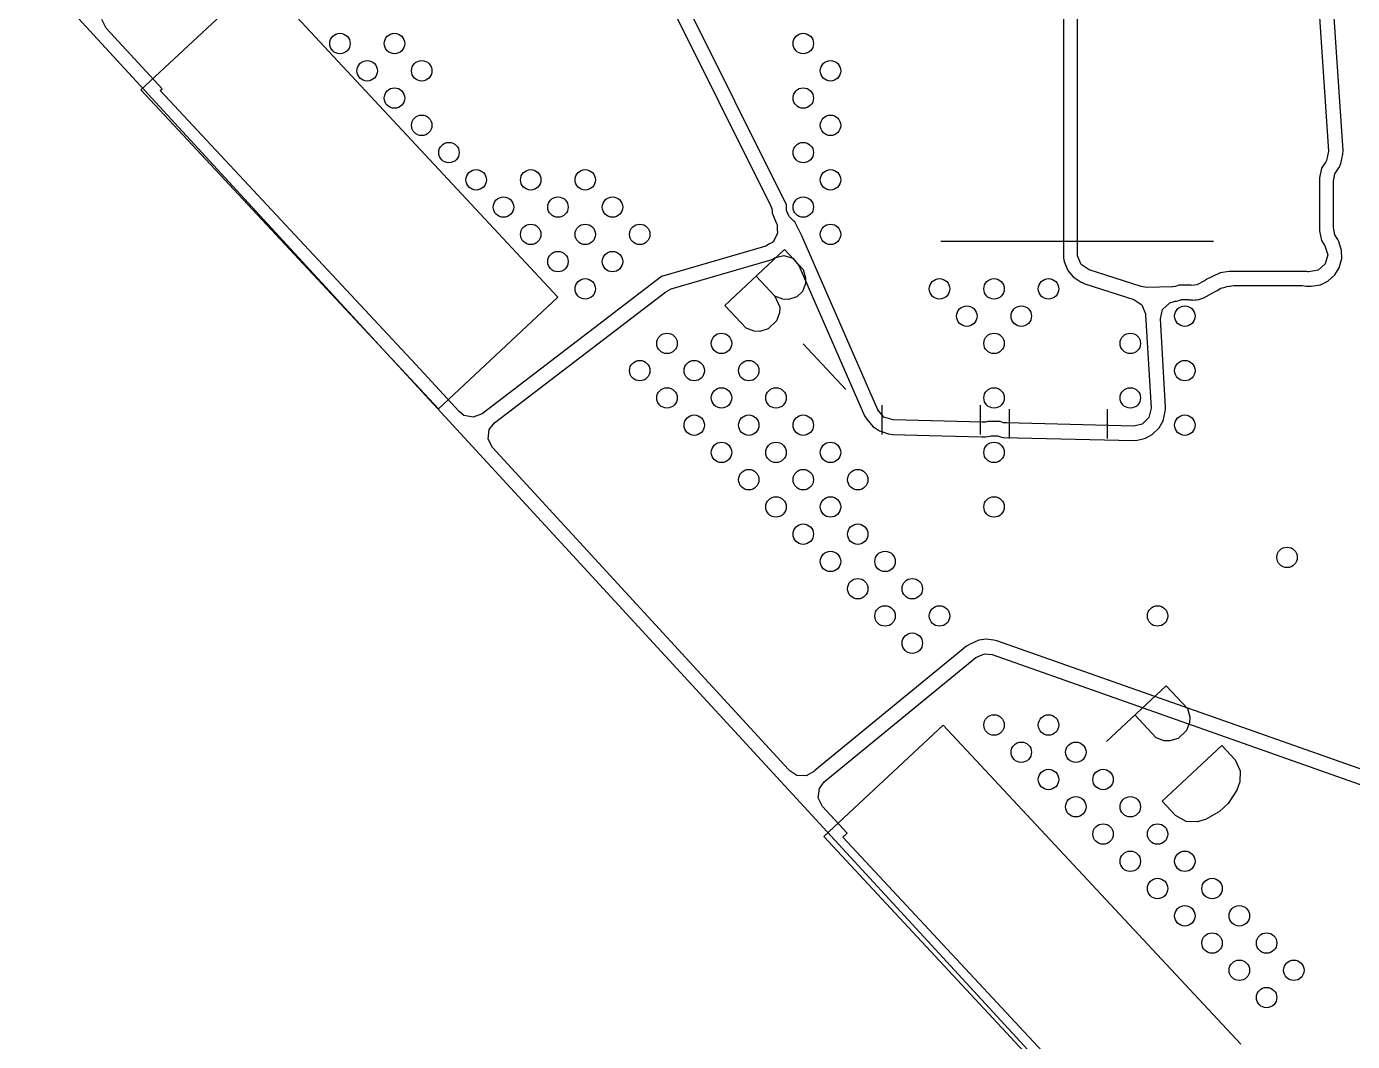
# Model space of a CAD drawing. Extents: x -28 to 25.3, y -6.8 to 48.4.
# Drawn here: x -15.52 to -5.79, y 3.72 to 11.17 of the extents above; entities that cross this region are included whole.
import ezdxf

# ---------------------------------------------------------------- set-up
doc = ezdxf.new("R2010")
doc.units = 0
doc.layers.add('BLACK', color=7, linetype='CONTINUOUS')

msp = doc.modelspace()

# ---------------------------------------------------------------- linework, layer by layer
at = {"layer": 'BLACK', "linetype": 'CONTINUOUS'}
for p, q in [((-6.117704, 12.573771), (-5.960633, 10.251826)), ((-5.882797, 10.68805), (-6.010848, 12.580999)), ((-9.938266, 9.857704), (-10.920031, 11.829998)), ((-10.983423, 11.717009), (-10.055761, 9.853404)), ((-15.515668, 11.641502), (-0.465668, -4.708498)), ((-14.675678, 10.702469), (-13.798053, 11.520867)), ((-13.798053, 11.520867), (-11.615658, 9.180535)), ((-7.905668, 11.316502), (-7.905668, 9.466502)), ((-7.803569, 9.498129), (-7.803569, 11.326556)), ((-14.930939, 11.154658), (-14.961858, 11.217313)), ((-14.52133, 10.709668), (-14.930939, 11.154658)), ((-14.534342, 10.697533), (-14.52133, 10.709668)), ((-12.493283, 8.362137), (-14.675678, 10.702469)), ((-12.659198, 8.686688), (-14.534342, 10.697533)), ((-5.858441, 10.327994), (-5.882797, 10.68805)), ((-5.853777, 10.259054), (-5.858441, 10.327994)), ((-5.960633, 10.251826), (-5.975748, 10.183611)), ((-5.871184, 10.160442), (-5.856069, 10.228657)), ((-5.856069, 10.228657), (-5.853777, 10.259054)), ((-6.013723, 10.125961), (-6.027768, 10.055351)), ((-6.01372, 10.125967), (-6.013723, 10.125961)), ((-5.981247, 10.174568), (-6.01372, 10.125967)), ((-5.975748, 10.183611), (-5.981247, 10.174568)), ((-5.915011, 10.085078), (-5.884663, 10.130497)), ((-5.884663, 10.130497), (-5.882692, 10.131815)), ((-5.882692, 10.131815), (-5.871184, 10.160442)), ((-6.027768, 10.055351), (-6.027768, 9.667654)), ((-5.925668, 10.031502), (-5.915011, 10.085078)), ((-5.925668, 9.691502), (-5.925668, 10.031502)), ((-10.055761, 9.853404), (-10.048889, 9.836626)), ((-10.048889, 9.836626), (-10.042768, 9.817875)), ((-9.938266, 9.817116), (-9.938266, 9.857704)), ((-10.042768, 9.817875), (-10.042768, 9.796329)), ((-10.042768, 9.796329), (-10.009585, 9.716218)), ((-9.919602, 9.772056), (-9.938266, 9.817116)), ((-9.885114, 9.737568), (-9.919602, 9.772056)), ((-9.876739, 9.734099), (-9.885114, 9.737568)), ((-9.825668, 9.631502), (-9.876739, 9.734099)), ((-10.006009, 9.641827), (-10.021641, 9.615825)), ((-10.009585, 9.716218), (-10.008099, 9.711666)), ((-10.008099, 9.711666), (-10.007192, 9.681337)), ((-10.007192, 9.681337), (-10.003948, 9.65117)), ((-10.003948, 9.65117), (-10.006157, 9.646758)), ((-10.006157, 9.646758), (-10.006009, 9.641827)), ((-6.027768, 9.667654), (-6.013723, 9.597044)), ((-5.915011, 9.637926), (-5.925668, 9.691502)), ((-5.891736, 9.603092), (-5.915011, 9.637926)), ((-10.091302, 9.554134), (-10.855669, 9.331502)), ((-10.062884, 9.571646), (-10.091302, 9.554134)), ((-10.042008, 9.581945), (-10.062884, 9.571646)), ((-10.039559, 9.58602), (-10.042008, 9.581945)), ((-10.035223, 9.588691), (-10.039559, 9.58602)), ((-10.021641, 9.615825), (-10.035223, 9.588691)), ((-9.267271, 8.353813), (-9.825668, 9.631502)), ((-8.805668, 9.591502), (-6.805668, 9.591502)), ((-6.013723, 9.597044), (-6.013722, 9.597041)), ((-6.013722, 9.597041), (-6.013721, 9.597039)), ((-6.013721, 9.597039), (-5.987792, 9.558234)), ((-5.987792, 9.558234), (-5.966914, 9.491556)), ((-5.885585, 9.590237), (-5.891736, 9.603092)), ((-5.864707, 9.523559), (-5.885585, 9.590237)), ((-10.784238, 9.240758), (-10.061352, 9.451307)), ((-10.391531, 9.120248), (-9.952719, 9.529447)), ((-10.061352, 9.451307), (-10.047263, 9.457563)), ((-10.047263, 9.457563), (-10.035127, 9.46295)), ((-10.035127, 9.46295), (-10.035123, 9.462953)), ((-10.035123, 9.462953), (-10.035115, 9.462956)), ((-10.035115, 9.462956), (-10.025677, 9.468773)), ((-10.025677, 9.468773), (-9.958279, 9.487187)), ((-9.958279, 9.487187), (-9.891623, 9.46624)), ((-9.952719, 9.529447), (-9.816319, 9.383177)), ((-9.891623, 9.46624), (-9.846998, 9.412866)), ((-7.905668, 9.466502), (-7.907105, 9.466502)), ((-7.907105, 9.466502), (-7.901162, 9.441331)), ((-7.901162, 9.441331), (-7.90116, 9.441327)), ((-7.90116, 9.441327), (-7.873677, 9.377094)), ((-7.802697, 9.483461), (-7.803569, 9.498129)), ((-7.775212, 9.419224), (-7.802697, 9.483461)), ((-5.966914, 9.491556), (-5.985399, 9.424176)), ((-5.882115, 9.395841), (-5.86363, 9.463221)), ((-5.86363, 9.463221), (-5.864707, 9.523559)), ((-9.846998, 9.412866), (-9.36541, 8.310926)), ((-9.816319, 9.383177), (-9.798244, 9.321899)), ((-7.873677, 9.377094), (-7.835271, 9.330549)), ((-7.717361, 9.380044), (-7.775212, 9.419224)), ((-7.335811, 9.257948), (-7.717361, 9.380044)), ((-6.757525, 9.358631), (-6.863094, 9.307021)), ((-6.689086, 9.368602), (-6.757525, 9.358631)), ((-6.122252, 9.368602), (-6.689086, 9.368602)), ((-6.122249, 9.368602), (-6.122252, 9.368602)), ((-6.111829, 9.367084), (-6.122249, 9.368602)), ((-6.108768, 9.366638), (-6.111829, 9.367084)), ((-6.106348, 9.36631), (-6.108768, 9.366638)), ((-6.037378, 9.377486), (-6.106348, 9.36631)), ((-5.985399, 9.424176), (-6.037378, 9.377486)), ((-5.965809, 9.29781), (-5.91383, 9.3445)), ((-5.91383, 9.3445), (-5.882115, 9.395841)), ((-10.855669, 9.331502), (-12.172273, 8.324169)), ((-10.025277, 9.18832), (-10.161677, 9.334591)), ((-9.799654, 9.281518), (-9.82196, 9.221651)), ((-9.798244, 9.321899), (-9.799654, 9.281518)), ((-7.835271, 9.330549), (-7.835269, 9.330547)), ((-7.835269, 9.330547), (-7.777431, 9.291375)), ((-7.777431, 9.291375), (-7.777425, 9.291372)), ((-7.777425, 9.291372), (-7.777418, 9.291367)), ((-7.777418, 9.291367), (-7.769045, 9.287297)), ((-7.769045, 9.287297), (-7.750008, 9.278041)), ((-7.750008, 9.278041), (-7.750003, 9.27804)), ((-7.750003, 9.27804), (-7.750002, 9.278039)), ((-7.750002, 9.278039), (-7.389927, 9.162815)), ((-7.294527, 9.252098), (-7.335811, 9.257948)), ((-7.109387, 9.257314), (-7.294527, 9.252098)), ((-7.106524, 9.257926), (-7.109387, 9.257314)), ((-7.10476, 9.257531), (-7.106524, 9.257926)), ((-7.084333, 9.258872), (-7.10476, 9.257531)), ((-7.060841, 9.268602), (-7.084333, 9.258872)), ((-6.970495, 9.268602), (-7.060841, 9.268602)), ((-6.965783, 9.266651), (-6.970495, 9.268602)), ((-6.945654, 9.267971), (-6.965783, 9.266651)), ((-6.927421, 9.270538), (-6.945654, 9.267971)), ((-6.871476, 9.301083), (-6.927421, 9.270538)), ((-6.871454, 9.301052), (-6.871476, 9.301083)), ((-6.871206, 9.30123), (-6.871454, 9.301052)), ((-6.866096, 9.304019), (-6.871206, 9.30123)), ((-6.863094, 9.307021), (-6.866096, 9.304019)), ((-6.779393, 9.228728), (-6.751339, 9.247472)), ((-6.751339, 9.247472), (-6.719385, 9.253829)), ((-6.719385, 9.253829), (-6.706342, 9.257858)), ((-6.706342, 9.257858), (-6.690214, 9.260207)), ((-6.690214, 9.260207), (-6.685655, 9.260538)), ((-6.685655, 9.260538), (-6.655668, 9.266502)), ((-6.655668, 9.266502), (-6.155668, 9.266502)), ((-6.155668, 9.266502), (-6.126262, 9.260653)), ((-6.126262, 9.260653), (-6.122188, 9.260378)), ((-6.122188, 9.260378), (-6.120733, 9.26018)), ((-6.120733, 9.26018), (-6.089217, 9.260589)), ((-6.089217, 9.260589), (-6.089211, 9.26059)), ((-6.089211, 9.26059), (-6.08921, 9.26059)), ((-6.08921, 9.26059), (-6.020251, 9.271764)), ((-6.020251, 9.271764), (-6.020249, 9.271765)), ((-6.020249, 9.271765), (-6.020247, 9.271765)), ((-6.020247, 9.271765), (-5.965809, 9.29781)), ((-11.615658, 9.180535), (-12.493283, 8.362137)), ((-12.081482, 8.258782), (-10.824903, 9.22019)), ((-10.824903, 9.22019), (-10.784238, 9.240758)), ((-10.025277, 9.18832), (-9.987716, 9.106147)), ((-9.96541, 9.166014), (-10.025277, 9.18832)), ((-9.925029, 9.164604), (-9.96541, 9.166014)), ((-9.863751, 9.182679), (-9.925029, 9.164604)), ((-9.82196, 9.221651), (-9.863751, 9.182679)), ((-7.389927, 9.162815), (-7.332077, 9.123636)), ((-7.124797, 9.139232), (-7.09441, 9.149926)), ((-7.09441, 9.149926), (-7.086859, 9.151376)), ((-7.086859, 9.151376), (-7.077317, 9.152002)), ((-7.077317, 9.152002), (-7.058881, 9.156303)), ((-7.058881, 9.156303), (-7.040054, 9.1641)), ((-7.040054, 9.1641), (-6.991282, 9.1641)), ((-6.991282, 9.1641), (-6.98501, 9.161502)), ((-6.98501, 9.161502), (-6.979367, 9.161502)), ((-6.979367, 9.161502), (-6.959176, 9.159848)), ((-6.959176, 9.159848), (-6.958775, 9.159781)), ((-6.958775, 9.159781), (-6.938646, 9.161101)), ((-6.938646, 9.161101), (-6.930723, 9.161917)), ((-6.930723, 9.161917), (-6.91249, 9.164484)), ((-6.91249, 9.164484), (-6.876098, 9.176536)), ((-6.876098, 9.176536), (-6.820153, 9.207081)), ((-6.820154, 9.207082), (-6.819897, 9.207222)), ((-6.820153, 9.207081), (-6.820154, 9.207082)), ((-6.819897, 9.207222), (-6.819896, 9.207221)), ((-6.819896, 9.207221), (-6.814786, 9.21001)), ((-6.814786, 9.21001), (-6.814775, 9.210019)), ((-6.814775, 9.210019), (-6.810893, 9.212138)), ((-6.810893, 9.212138), (-6.810892, 9.212139)), ((-6.810892, 9.212139), (-6.79251, 9.222175)), ((-6.79251, 9.222175), (-6.787545, 9.224742)), ((-6.787545, 9.224742), (-6.78375, 9.226597)), ((-6.78375, 9.226597), (-6.779393, 9.228728)), ((-10.235646, 8.953082), (-10.391531, 9.120248)), ((-9.989126, 9.065765), (-10.011432, 9.005898)), ((-9.987716, 9.106147), (-9.989126, 9.065765)), ((-7.332077, 9.123636), (-7.304592, 9.059399)), ((-7.304592, 9.059399), (-7.303934, 9.051997)), ((-7.303934, 9.051997), (-7.263589, 8.36615)), ((-7.194897, 9.022341), (-7.186799, 9.055614)), ((-7.186799, 9.055614), (-7.179105, 9.088947)), ((-7.179105, 9.088947), (-7.178556, 9.089483)), ((-7.178556, 9.089483), (-7.178374, 9.090229)), ((-7.178374, 9.090229), (-7.153576, 9.11384)), ((-7.153576, 9.11384), (-7.129079, 9.137724)), ((-7.129079, 9.137724), (-7.128142, 9.138054)), ((-7.128142, 9.138054), (-7.127771, 9.138407)), ((-7.127771, 9.138407), (-7.124797, 9.139232)), ((-10.175779, 8.930776), (-10.235646, 8.953082)), ((-10.011432, 9.005898), (-10.07412, 8.947441)), ((-7.194647, 9.021616), (-7.194897, 9.022341)), ((-7.194819, 9.020872), (-7.194647, 9.021616)), ((-7.156674, 8.372439), (-7.194819, 9.020872)), ((-10.135397, 8.929366), (-10.175779, 8.930776)), ((-10.07412, 8.947441), (-10.135397, 8.929366)), ((-9.815165, 8.837321), (-9.503395, 8.502988)), ((-12.341975, 8.342063), (-12.659198, 8.686688)), ((-9.235668, 8.173666), (-9.235668, 8.389338)), ((-8.515668, 8.173666), (-8.515668, 8.389338)), ((-7.15752, 8.362402), (-7.156674, 8.372439)), ((-12.338854, 8.338672), (-12.341975, 8.342063)), ((-12.305902, 8.313201), (-12.338854, 8.338672)), ((-12.237477, 8.299067), (-12.305902, 8.313201)), ((-12.172273, 8.324169), (-12.237477, 8.299067)), ((-9.36541, 8.310926), (-9.349654, 8.285377)), ((-9.349654, 8.285377), (-9.305684, 8.232445)), ((-9.223299, 8.30088), (-9.267271, 8.353813)), ((-9.156778, 8.27951), (-9.223299, 8.30088)), ((-8.502299, 8.262983), (-9.156778, 8.27951)), ((-8.305668, 8.359338), (-8.305668, 8.143666)), ((-7.585668, 8.359338), (-7.585668, 8.143666)), ((-7.279303, 8.29807), (-7.329329, 8.249293)), ((-7.263589, 8.36615), (-7.279303, 8.29807)), ((-7.204535, 8.221388), (-7.174947, 8.273983)), ((-7.174947, 8.273983), (-7.159233, 8.342063)), ((-7.159233, 8.342072), (-7.159231, 8.342079)), ((-7.159233, 8.342063), (-7.159233, 8.342072)), ((-7.159231, 8.342079), (-7.15752, 8.362402)), ((-12.128284, 8.13898), (-12.120421, 8.208405)), ((-12.120421, 8.208405), (-12.081482, 8.258782)), ((-9.305684, 8.232445), (-9.293511, 8.22422)), ((-9.293511, 8.22422), (-9.256056, 8.198912)), ((-9.256056, 8.198912), (-9.189535, 8.177542)), ((-9.189535, 8.177542), (-9.159482, 8.172444)), ((-8.476009, 8.26232), (-8.502299, 8.262983)), ((-8.460841, 8.268602), (-8.476009, 8.26232)), ((-8.370495, 8.268602), (-8.460841, 8.268602)), ((-8.347494, 8.259075), (-8.370495, 8.268602)), ((-8.324457, 8.258493), (-8.347494, 8.259075)), ((-7.390505, 8.234908), (-8.324457, 8.258493)), ((-7.329329, 8.249293), (-7.390505, 8.234908)), ((-7.254561, 8.172611), (-7.204535, 8.221388)), ((-12.097364, 8.076324), (-12.128284, 8.13898)), ((-10.454248, 6.291276), (-12.097364, 8.076324)), ((-9.159482, 8.172444), (-9.159479, 8.172444)), ((-9.159479, 8.172444), (-9.15947, 8.172443)), ((-9.15947, 8.172443), (-8.891984, 8.16569)), ((-8.891984, 8.16569), (-8.505003, 8.155917)), ((-8.505003, 8.155917), (-8.504999, 8.155917)), ((-8.504999, 8.155917), (-8.478709, 8.155254)), ((-8.478709, 8.155254), (-8.449638, 8.160657)), ((-8.449638, 8.160657), (-8.448089, 8.160773)), ((-8.448089, 8.160773), (-8.440054, 8.1641)), ((-8.440054, 8.1641), (-8.391282, 8.1641)), ((-8.391282, 8.1641), (-8.374572, 8.157179)), ((-8.374572, 8.157179), (-8.350198, 8.152009)), ((-8.350198, 8.152009), (-8.350195, 8.152009)), ((-8.350195, 8.152009), (-8.350187, 8.152008)), ((-8.350187, 8.152008), (-7.393221, 8.127842)), ((-7.393221, 8.127842), (-7.39321, 8.127842)), ((-7.39321, 8.127842), (-7.39321, 8.127843)), ((-7.39321, 8.127843), (-7.393209, 8.127842)), ((-7.393209, 8.127842), (-7.36599, 8.130651)), ((-7.36599, 8.130651), (-7.320922, 8.141249)), ((-7.320922, 8.141249), (-7.304817, 8.145035)), ((-7.304817, 8.145035), (-7.304816, 8.145036)), ((-7.304816, 8.145036), (-7.304814, 8.145036)), ((-7.304814, 8.145036), (-7.254561, 8.172611)), ((-8.617651, 6.619933), (-9.729959, 5.706844)), ((-8.59158, 6.635723), (-8.617651, 6.619933)), ((-8.52727, 6.663044), (-8.59158, 6.635723)), ((-8.473474, 6.670905), (-8.52727, 6.663044)), ((-8.473465, 6.670905), (-8.473474, 6.670905)), ((-8.417843, 6.664675), (-8.473465, 6.670905)), ((-8.417822, 6.664671), (-8.417843, 6.664675)), ((-8.394119, 6.659236), (-8.417822, 6.664671)), ((-8.394115, 6.659235), (-8.394119, 6.659236)), ((-5.103358, 5.497792), (-8.394115, 6.659235)), ((-9.662009, 5.624059), (-8.549696, 6.537152)), ((-8.549696, 6.537152), (-8.485392, 6.564471)), ((-8.485392, 6.564471), (-8.429755, 6.558239)), ((-8.429755, 6.558239), (-5.095668, 5.381502)), ((-7.591531, 5.920248), (-7.152719, 6.329447)), ((-7.152719, 6.329447), (-6.996833, 6.162281)), ((-9.923128, 5.714278), (-10.454248, 6.291276)), ((-6.996833, 6.162281), (-6.978758, 6.101003)), ((-9.665678, 5.222469), (-8.788053, 6.040867)), ((-8.788053, 6.040867), (-6.605658, 3.700535)), ((-7.226687, 5.947938), (-7.382573, 6.115105)), ((-6.980168, 6.060622), (-7.002474, 6.000755)), ((-6.978758, 6.101003), (-6.980168, 6.060622)), ((-7.16682, 5.925632), (-7.226687, 5.947938)), ((-7.065162, 5.942298), (-7.126439, 5.924222)), ((-7.002474, 6.000755), (-7.065162, 5.942298)), ((-7.182332, 5.481436), (-6.74352, 5.890635)), ((-7.126439, 5.924222), (-7.16682, 5.925632)), ((-6.74352, 5.890635), (-6.646091, 5.786156)), ((-6.646091, 5.786156), (-6.60853, 5.703983)), ((-9.914405, 5.704802), (-9.923128, 5.714278)), ((-9.863811, 5.67163), (-9.914405, 5.704802)), ((-9.794023, 5.668256), (-9.863811, 5.67163)), ((-9.73349, 5.703148), (-9.794023, 5.668256)), ((-9.729979, 5.706826), (-9.73349, 5.703148)), ((-9.729959, 5.706844), (-9.729979, 5.706826)), ((-6.60853, 5.703983), (-6.611351, 5.62322)), ((-9.705481, 5.506897), (-9.697618, 5.576322)), ((-9.697618, 5.576322), (-9.662009, 5.624059)), ((-6.633657, 5.563353), (-6.697754, 5.464514)), ((-6.611351, 5.62322), (-6.633657, 5.563353)), ((-9.674561, 5.444241), (-9.705481, 5.506897)), ((-7.084904, 5.376957), (-7.182332, 5.481436)), ((-6.697754, 5.464514), (-6.760442, 5.406057)), ((-9.492883, 5.24687), (-9.674561, 5.444241)), ((-7.005551, 5.333755), (-7.084904, 5.376957)), ((-6.760442, 5.406057), (-6.863511, 5.34901)), ((-6.924788, 5.330935), (-7.005551, 5.333755)), ((-6.863511, 5.34901), (-6.924788, 5.330935)), ((-7.483283, 2.882137), (-9.665678, 5.222469)), ((-9.524342, 5.217533), (-9.492883, 5.24687)), ((-7.478347, 3.023472), (-9.524342, 5.217533))]:
    msp.add_line(p, q, dxfattribs=at)
at = {"layer": 'BLACK'}
for centre in [(-13.215668, 11.041502), (-12.815668, 11.041502), (-9.815668, 11.041502), (-13.015668, 10.841502), (-12.615668, 10.841502), (-9.615668, 10.841502), (-12.815668, 10.641502), (-9.815668, 10.641502), (-12.615668, 10.441502), (-9.615668, 10.441502), (-12.415668, 10.241502), (-9.815668, 10.241502), (-12.215668, 10.041502), (-11.815668, 10.041502), (-11.415668, 10.041502), (-9.615668, 10.041502), (-12.015668, 9.841502), (-11.615668, 9.841502), (-11.215668, 9.841502), (-9.815668, 9.841502), (-11.815668, 9.641502), (-11.415668, 9.641502), (-11.015668, 9.641502), (-9.615668, 9.641502), (-11.615668, 9.441502), (-11.215668, 9.441502), (-11.415668, 9.241502), (-8.815668, 9.241502), (-8.415668, 9.241502), (-8.015668, 9.241502), (-8.615668, 9.041502), (-8.215668, 9.041502), (-7.015668, 9.041502), (-10.815668, 8.841502), (-10.415668, 8.841502), (-8.415668, 8.841502), (-7.415668, 8.841502), (-11.015668, 8.641502), (-10.615668, 8.641502), (-10.215668, 8.641502), (-7.015668, 8.641502), (-10.815668, 8.441502), (-10.415668, 8.441502), (-10.015668, 8.441502), (-8.415668, 8.441502), (-7.415668, 8.441502), (-10.615668, 8.241502), (-10.215668, 8.241502), (-9.815668, 8.241502), (-7.015668, 8.241502), (-10.415668, 8.041502), (-10.015668, 8.041502), (-9.615668, 8.041502), (-8.415668, 8.041502), (-10.215668, 7.841502), (-9.815668, 7.841502), (-9.415668, 7.841502), (-10.015668, 7.641502), (-9.615668, 7.641502), (-8.415668, 7.641502), (-9.815668, 7.441502), (-9.415668, 7.441502), (-9.615668, 7.241502), (-9.215668, 7.241502), (-6.265668, 7.271502), (-9.415668, 7.041502), (-9.015668, 7.041502), (-9.215668, 6.841502), (-8.815668, 6.841502), (-7.215668, 6.841502), (-9.015668, 6.641502), (-8.415668, 6.041502), (-8.015668, 6.041502), (-8.215668, 5.841502), (-7.815668, 5.841502), (-8.015668, 5.641502), (-7.615668, 5.641502), (-7.815668, 5.441502), (-7.415668, 5.441502), (-7.615668, 5.241502), (-7.215668, 5.241502), (-7.415668, 5.041502), (-7.015668, 5.041502), (-7.215668, 4.841502), (-6.815668, 4.841502), (-7.015668, 4.641502), (-6.615668, 4.641502), (-6.815668, 4.441502), (-6.415668, 4.441502), (-6.615668, 4.241502), (-6.215668, 4.241502), (-6.415668, 4.041502)]:
    msp.add_circle(centre, 0.075, dxfattribs=at)

doc.saveas('drawing.dxf')
